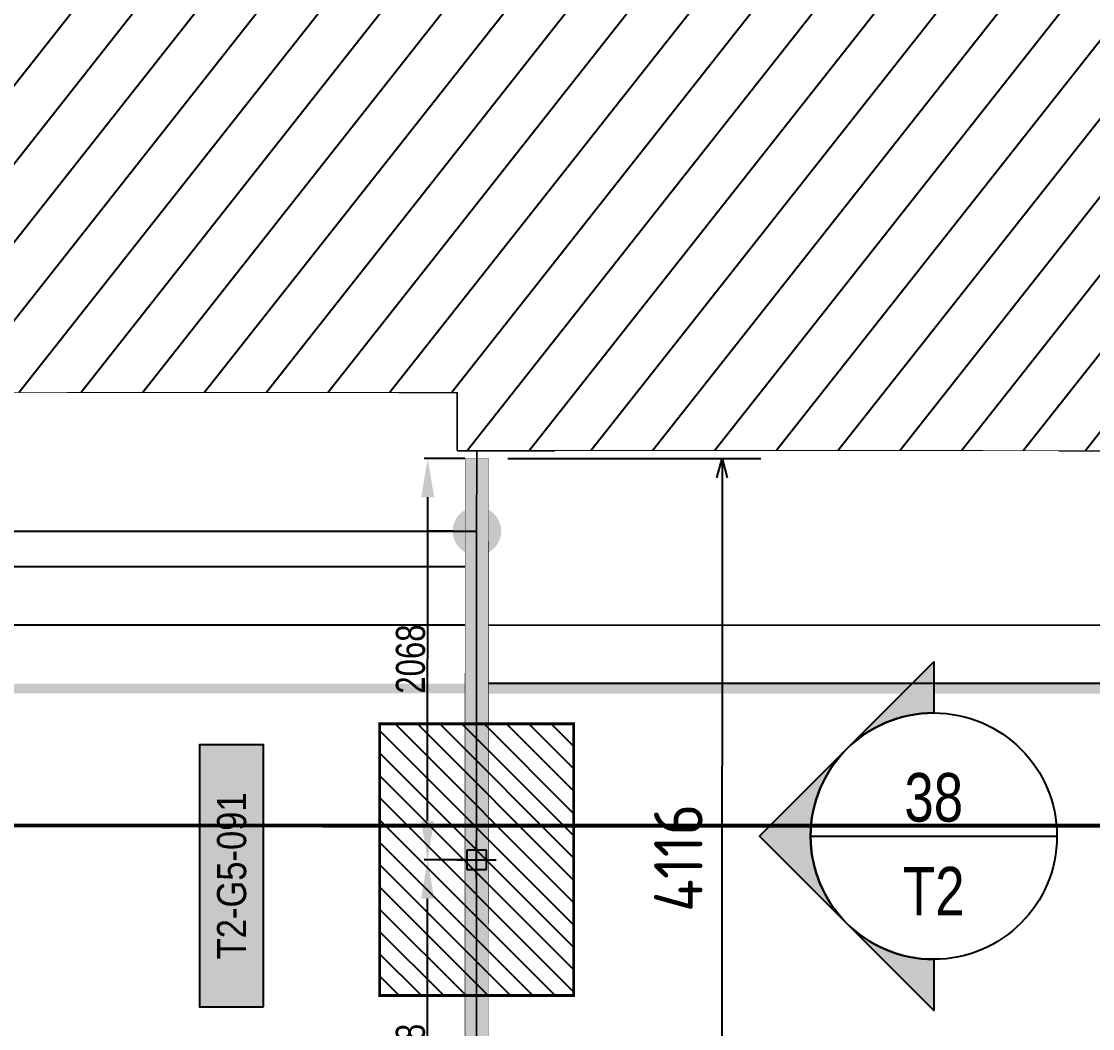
# Model space of a CAD drawing. Header units: centimetres. Extents: x -6122352 to 4157695, y -1694241 to 1947892.
# Drawn here: x 132860 to 138381, y -173525 to -168334 of the extents above; entities that cross this region are included whole.
import ezdxf
from ezdxf.enums import TextEntityAlignment as Align
from ezdxf.xclip import XClip

# ---------------------------------------------------------------- set-up
doc = ezdxf.new("R2010")
doc.units = ezdxf.units.CM
doc.header["$MEASUREMENT"] = 0
doc.header["$XCLIPFRAME"] = 2
doc.header["$PDMODE"] = 66
doc.header["$PDSIZE"] = 100
doc.linetypes.add('DASHED2', pattern=[0.375, 0.25, -0.125])
doc.linetypes.add('XR-AR-END-SETTING OUT PLAN$0$23261-XR-AR-SI-GF$0$HIDDEN', pattern=[0.375, 0.25, -0.125])
for name, color, linetype in [('00-MI-DIM', 7, 'Continuous'), ('23585-XR-AR-BOUNDARY WALLS AND SETBACKS$0$setback', 7, 'XR-AR-END-SETTING OUT PLAN$0$23261-XR-AR-SI-GF$0$HIDDEN'), ('@MI-FOOTINGS', 7, 'Continuous'), ('@MI-REF LAYER', 7, 'Continuous'), ('@MI-TYPE-02', 6, 'Continuous'), ('B_TH_4', 7, 'Continuous'), ('PANEL-TAGS', 7, 'Continuous'), ('XR-AR-END-SETTING OUT PLAN$0$23585-XR-AR-END-GROUND FLOOR$0$A-Flor-Strs', 1, 'Continuous'), ('XR-AR-MID-SETTING OUT FOR MASTER$0$23585-XR-AR-MID-GROUND FLOOR$0$A-Flor-Strs', 1, 'Continuous'), ('XR-AR-MID-SETTING OUT FOR MASTER$0$23585-XR-AR-MID-GROUND FLOOR$0$GS-HATCH-FLOOR TILE', 251, 'Continuous')]:
    doc.layers.add(name, color=color, linetype=linetype)
doc.layers.add('23585-XR-AR-DAMAC PLOT LIMITS$0$1-End units', color=7, linetype='Continuous', lineweight=5, true_color=0xf8991e)
for name, color, linetype, lineweight in [('23585-XR-AR-DAMAC PLOT LIMITS$0$1-Mid units', 41, 'Continuous', 5), ('@ Foundations', 4, 'DASHED2', 50), ('A-ANNO-TEXT', 3, 'Continuous', 25), ('XR-AR-END-SETTING OUT PLAN$0$23585-XR-AR-END-GROUND FLOOR$0$A-GLAZ-SILL', 8, 'Continuous', 5), ('XR-AR-END-SETTING OUT PLAN$0$23585-XR-AR-END-GROUND FLOOR$0$A-GLAZ-WNDO', 232, 'Continuous', 9), ('XR-AR-END-SETTING OUT PLAN$0$23585-XR-AR-END-GROUND FLOOR$0$A-WALL', 7, 'Continuous', 30), ('XR-AR-END-SETTING OUT PLAN$0$23585-XR-AR-END-GROUND FLOOR$0$S-COLS', 51, 'Continuous', 40), ('XR-AR-END-SETTING OUT PLAN$0$23585-XR-AR-END-GROUND FLOOR$0$S-COLS-PATT', 8, 'Continuous', 5), ('XR-AR-MID-SETTING OUT FOR MASTER$0$23585-XR-AR-MID-GROUND FLOOR$0$$A-GLAZ-WNDO', 232, 'Continuous', 9), ('XR-AR-MID-SETTING OUT FOR MASTER$0$23585-XR-AR-MID-GROUND FLOOR$0$A-GLAZ-SILL', 8, 'Continuous', 5), ('XR-AR-MID-SETTING OUT FOR MASTER$0$23585-XR-AR-MID-GROUND FLOOR$0$A-GLAZ-WNDO', 232, 'Continuous', 9), ('XR-AR-MID-SETTING OUT FOR MASTER$0$23585-XR-AR-MID-GROUND FLOOR$0$A-WALL', 7, 'Continuous', 30), ('XR-AR-MID-SETTING OUT FOR MASTER$0$23585-XR-AR-MID-GROUND FLOOR$0$S-COLS', 51, 'Continuous', 40)]:
    doc.layers.add(name, color=color, linetype=linetype, lineweight=lineweight)
doc.styles.add('Arial Narrow', font='ARIALN.TTF', dxfattribs={"width": 0.95, "height": 500})
doc.styles.add('JWC 1.50MM', font='GOTHIC.TTF', dxfattribs={"width": 0.8, "height": 1.5})
doc.styles.add('PANELTAG_STYLE', font='arial.ttf')
doc.styles.add('Schueco-BEMSTIL', font='isocpeur.ttf', dxfattribs={"width": 0.9})
doc.dimstyles.new('JWC - 1.5', dxfattribs={"dimtxt": 1.5, "dimasz": 2, "dimexe": 0.18, "dimexo": 0.06, "dimgap": 0.09, "dimtad": 1, "dimtoh": 1, "dimdec": 0, "dimzin": 0, "dimdsep": 46, "dimtxsty": 'JWC 1.50MM', "dimcen": 0.09, "dimclrd": 1, "dimclre": 1, "dimclrt": 2, "dimadec": 0, "dimazin": 0, "dimtfac": 1, "dimtdec": 0, "dimtofl": 0, "dimtmove": 0, "dimatfit": 3, "dimfxl": 30, "dimtolj": 1, "dimtzin": 0, "dimarcsym": 0})
doc.dimstyles.new('MI- JWC-TXT-2.5 MM', dxfattribs={"dimscale": 1.5, "dimtxt": 2.5, "dimasz": 1, "dimexe": 2, "dimexo": 1, "dimgap": 1, "dimtad": 1, "dimdec": 0, "dimdsep": 46, "dimtxsty": 'Schueco-BEMSTIL', "dimblk": 'OPEN30', "dimcen": 0, "dimdle": 2, "dimclrd": 140, "dimclre": 8, "dimclrt": 40, "dimadec": 0, "dimazin": 2, "dimtfac": 1, "dimtdec": 0, "dimtix": 1, "dimtmove": 2, "dimatfit": 3, "dimldrblk": 'OPEN', "dimfxl": 2, "dimlwd": -1, "dimlwe": -1, "dimarcsym": 0})

# ---------------------------------------------------------------- blocks, each defined once
blk = doc.blocks.new('23585-XR-AR-BOUNDARY WALLS AND SETBACKS')
at = {"layer": '23585-XR-AR-BOUNDARY WALLS AND SETBACKS$0$setback', "ltscale": 40, "const_width": 0.05}
blk.add_lwpolyline([(496589.3245, 2768858.3031), (496574.9473, 2768871.4769), (496579.102, 2768876.0112), (496583.1554, 2768880.435), (496587.2088, 2768884.8587), (496591.2622, 2768889.2824), (496595.3156, 2768893.7061), (496599.4686, 2768898.2385), (496613.8464, 2768885.0654), (496609.6931, 2768880.5327), (496605.6394, 2768876.1088), (496601.586, 2768871.6851), (496597.5328, 2768867.2614), (496593.4794, 2768862.8376), (496589.3245, 2768858.3031)], dxfattribs=at)
blk = doc.blocks.new('A$C9d9485f6')
at = {"layer": 'A-ANNO-TEXT', "rotation": 312.4881850805905}
blk.add_blockref('23585-XR-AR-BOUNDARY WALLS AND SETBACKS', (-2377088.5348, -1504219.2521), dxfattribs=at)
blk = doc.blocks.new('23585-XR-AR-DAMAC PLOT LIMITS')
at = {"layer": '23585-XR-AR-DAMAC PLOT LIMITS$0$1-End units', "color": 251, "true_color": 0x636466}
blk.add_lwpolyline([(496618.0851, 2768885.2507), (496611.9049, 2768878.5059), (496594.2097, 2768894.7195), (496600.3893, 2768901.4637)], close=True, dxfattribs=at)
at = {"layer": '23585-XR-AR-DAMAC PLOT LIMITS$0$1-Mid units', "color": 251, "true_color": 0x636466}
blk.add_lwpolyline([(496607.8513, 2768874.0821), (496590.1563, 2768890.2957), (496594.2097, 2768894.7195), (496611.9049, 2768878.5059)], close=True, dxfattribs=at)
blk = doc.blocks.new('A$Cf093b529')
at = {"layer": 'A-ANNO-TEXT'}
blk.add_blockref('23585-XR-AR-DAMAC PLOT LIMITS', (-495391.9901, -2768603.4419), dxfattribs=at)
blk = doc.blocks.new('XR-AR-END-SETTING OUT PLAN$0$23585-XR-AR-END-GROUND FLOOR$0$A$C75a8815d')
at = {"layer": 'XR-AR-END-SETTING OUT PLAN$0$23585-XR-AR-END-GROUND FLOOR$0$S-COLS', "color": 252, "lineweight": 30}
blk.add_lwpolyline([(6049.8, 13227.6), (6049.8, 12227.6), (6249.8, 12227.6), (6249.8, 13227.6)], close=True, dxfattribs=at)
blk = doc.blocks.new('XR-AR-END-SETTING OUT PLAN')
at = {"layer": 'XR-AR-END-SETTING OUT PLAN$0$23585-XR-AR-END-GROUND FLOOR$0$A-Flor-Strs', "color": 8}
for points in [[(3000.1, 19773.3), (3000.1, 20973.3), (9090, 20973.2)], [(3300.1, 19773.3), (3300.1, 20673.3), (9090, 20673.3)]]:
    blk.add_lwpolyline(points, dxfattribs=at)
at = {"layer": 'XR-AR-END-SETTING OUT PLAN$0$23585-XR-AR-END-GROUND FLOOR$0$A-GLAZ-SILL', "color": 252}
blk.add_line((3550.1, 19523.4), (8750.1, 19523.4), dxfattribs=at)
at = {"layer": 'XR-AR-END-SETTING OUT PLAN$0$23585-XR-AR-END-GROUND FLOOR$0$A-GLAZ-WNDO', "color": 252}
for p, q in [((6150.1, 19773.4), (3550.1, 19773.4)), ((6150.1, 19773.4), (8750.1, 19773.4)), ((7410.1, 19623.4), (7410.1, 19773.4)), ((7460.1, 19773.4), (7460.1, 19623.4)), ((8700.1, 19623.4), (8700.1, 19773.4)), ((8750.1, 19773.4), (8750.1, 19523.4)), ((3550.1, 19623.4), (6150.1, 19623.4)), ((8750.1, 19623.4), (6150.1, 19623.4))]:
    blk.add_line(p, q, dxfattribs=at)
blk.add_lwpolyline([(7460.1, 19723.4), (8700.1, 19723.4)], dxfattribs=at)
for points in [[(6070.1, 19563.4), (4860.1, 19563.4), (4860.1, 19613.4), (6070.1, 19613.4)], [(6150.1, 19563.4), (6070.1, 19563.4), (6070.1, 19613.4), (6150.1, 19613.4)], [(6150.1, 19563.4), (6230.1, 19563.4), (6230.1, 19613.4), (6150.1, 19613.4)], [(6230.1, 19563.4), (7440.1, 19563.4), (7440.1, 19613.4), (6230.1, 19613.4)], [(7520.1, 19563.4), (7440.1, 19563.4), (7440.1, 19613.4), (7520.1, 19613.4)]]:
    blk.add_lwpolyline(points, close=True, dxfattribs=at)
at = {"layer": 'XR-AR-END-SETTING OUT PLAN$0$23585-XR-AR-END-GROUND FLOOR$0$A-WALL', "color": 8}
for points in [[(9250.1, 19773.3), (8750.1, 19773.4), (8750.1, 19523.3), (9250, 19523.4)], [(9250.1, 6650), (9050.1, 6650), (9050.1, 8750), (6850.1, 8750), (6850.1, 8700), (6750.1, 8700), (6750.1, 8750), (6650.1, 8750), (6650.1, 8850), (6950.1, 8850), (6950.1, 8900), (7050.1, 8900), (7050.1, 8850), (9050.1, 8850), (9050.1, 10350), (7050.1, 10350), (7050.1, 9800), (6950.1, 9800), (6950.1, 10550), (7050.1, 10550), (7050.1, 10450), (9050.1, 10450), (9049.9, 19523.4), (9250, 19523.4)]]:
    blk.add_lwpolyline(points, close=True, dxfattribs=at)
at = {"layer": 'XR-AR-END-SETTING OUT PLAN$0$23585-XR-AR-END-GROUND FLOOR$0$S-COLS-PATT', "color": 8}
blk.add_blockref('XR-AR-END-SETTING OUT PLAN$0$23585-XR-AR-END-GROUND FLOOR$0$A$C75a8815d', (3000.1, 5500), dxfattribs=at)
blk = doc.blocks.new('END UNIT')
at = {"xscale": 0.001, "yscale": 0.001, "zscale": 0.001}
blk.add_blockref('XR-AR-END-SETTING OUT PLAN', (-9.1502, 0), dxfattribs=at)
blk = doc.blocks.new('XR-AR-MID-SETTING OUT FOR MASTER$0$23585-XR-AR-MID-GROUND FLOOR$0$945-4P-1-101-GROUND FLOOR PLAN$0$XR-MIDDLE-GROUND FLOOR PLAN$0$A$C446944C1')
at = {"layer": 'XR-AR-MID-SETTING OUT FOR MASTER$0$23585-XR-AR-MID-GROUND FLOOR$0$A-GLAZ-SILL', "color": 252}
blk.add_line((0, 0), (5.2, 0), dxfattribs=at)
for points in [[(2.2081, -0.0228), (2.2081, -0.1242), (2.0938, -0.0735), (2.2081, -0.0228)], [(2.9919, -0.0228), (2.9919, -0.1242), (3.1062, -0.0735), (2.9919, -0.0228)]]:
    blk.add_lwpolyline(points, dxfattribs=at)
at = {"layer": 'XR-AR-MID-SETTING OUT FOR MASTER$0$23585-XR-AR-MID-GROUND FLOOR$0$A-GLAZ-WNDO', "color": 252}
for p, q in [((5.2, 0.25), (0, 0.25)), ((0, 0.25), (0, 0)), ((0.05, 0.1), (0.05, 0.25)), ((1.285, 0.25), (1.285, 0.1)), ((1.335, 0.1), (1.335, 0.25)), ((3.865, 0.1), (3.865, 0.25)), ((3.915, 0.25), (3.915, 0.1)), ((5.15, 0.1), (5.15, 0.25)), ((5.2, 0.25), (5.2, 0)), ((0, 0.1), (2.6, 0.1)), ((5.2, 0.1), (2.6, 0.1))]:
    blk.add_line(p, q, dxfattribs=at)
for points in [[(1.285, 0.2), (0.05, 0.2)], [(3.915, 0.2), (5.15, 0.2)]]:
    blk.add_lwpolyline(points, dxfattribs=at)
for points in [[(1.225, 0.04), (1.305, 0.04), (1.305, 0.09), (1.225, 0.09)], [(2.52, 0.04), (1.305, 0.04), (1.305, 0.09), (2.52, 0.09)], [(2.6, 0.04), (2.52, 0.04), (2.52, 0.09), (2.6, 0.09)], [(2.6, 0.04), (2.68, 0.04), (2.68, 0.09), (2.6, 0.09)], [(2.68, 0.04), (3.895, 0.04), (3.895, 0.09), (2.68, 0.09)], [(3.975, 0.04), (3.895, 0.04), (3.895, 0.09), (3.975, 0.09)]]:
    blk.add_lwpolyline(points, close=True, dxfattribs=at)
blk = doc.blocks.new('XR-AR-MID-SETTING OUT FOR MASTER$0$23585-XR-AR-MID-GROUND FLOOR$0$A$C08698786')
at = {"layer": 'XR-AR-MID-SETTING OUT FOR MASTER$0$23585-XR-AR-MID-GROUND FLOOR$0$S-COLS', "color": 252, "lineweight": 30}
blk.add_lwpolyline([(-100.1, 18727.6), (-100.1, 17727.6), (99.9, 17727.6), (99.9, 18727.6)], close=True, dxfattribs=at)
blk = doc.blocks.new('XR-AR-MID-SETTING OUT FOR MASTER')
at = {"layer": 'XR-AR-MID-SETTING OUT FOR MASTER$0$23585-XR-AR-MID-GROUND FLOOR$0$A-Flor-Strs', "color": 8}
for p, q in [((60.1, 20672.9), (5940, 20672.7)), ((60, 20372.9), (5940, 20372.7))]:
    blk.add_line(p, q, dxfattribs=at)
at = {"layer": 'XR-AR-MID-SETTING OUT FOR MASTER$0$23585-XR-AR-MID-GROUND FLOOR$0$A-WALL', "color": 8}
for points in [[(100, 19472.7), (-100, 19472.7), (-100, 5500), (100, 5500), (100, 8850.1), (1100, 8850.1), (1100, 8950.1), (100, 8950.1), (100, 10950), (2100, 10950), (2100, 9950.1), (2200, 9950.1), (2200.1, 11150), (2100.1, 11150), (2100, 11050), (100, 11050)], [(100, 19472.7), (400, 19472.7), (400, 19222.7), (100, 19222.7)]]:
    blk.add_lwpolyline(points, close=True, dxfattribs=at)
at = {"layer": 'XR-AR-MID-SETTING OUT FOR MASTER$0$23585-XR-AR-MID-GROUND FLOOR$0$$A-GLAZ-WNDO', "color": 8, "xscale": -1000, "yscale": 1000, "zscale": 1000}
blk.add_blockref('XR-AR-MID-SETTING OUT FOR MASTER$0$23585-XR-AR-MID-GROUND FLOOR$0$945-4P-1-101-GROUND FLOOR PLAN$0$XR-MIDDLE-GROUND FLOOR PLAN$0$A$C446944C1', (5600, 19222.7), dxfattribs=at)
at = {"layer": 'XR-AR-MID-SETTING OUT FOR MASTER$0$23585-XR-AR-MID-GROUND FLOOR$0$GS-HATCH-FLOOR TILE', "color": 8}
blk.add_blockref('XR-AR-MID-SETTING OUT FOR MASTER$0$23585-XR-AR-MID-GROUND FLOOR$0$A$C08698786', (0, 0), dxfattribs=at)
blk = doc.blocks.new('MID UNIT')
at = {"xscale": 0.001, "yscale": 0.001, "zscale": 0.001}
blk.add_blockref('XR-AR-MID-SETTING OUT FOR MASTER', (0, 0), dxfattribs=at)
blk = doc.blocks.new('TH_4')
blk.add_blockref('END UNIT', (495802.3054, 2769130.5141))
blk.add_blockref('MID UNIT', (495802.3054, 2769130.5141))
blk = doc.blocks.new('23585-XR-AR-MALDIVE-3$0$TH_4')
at = {"layer": 'B_TH_4', "xscale": 1.000039184446315, "yscale": 1.000039184446315, "zscale": 1.000039184446315}
blk.add_blockref('TH_4', (-19.4274, -108.5069), dxfattribs=at)
at = {"layer": '@ Foundations', "linetype": 'DASHED2', "ltscale": 0.25}
blk.add_lwpolyline([(495800.9554, 2769144.3068), (495803.6554, 2769144.3068), (495803.6554, 2769149.6568), (495800.9554, 2769149.6568)], close=True, dxfattribs=at)
blk = doc.blocks.new('_Dot')
at = {"color": 0, "linetype": 'ByBlock', "lineweight": -2}
blk.add_line((-0.5, 0), (-1, 0), dxfattribs=at)
at = {"color": 0, "linetype": 'ByBlock', "const_width": 0.5}
blk.add_lwpolyline([(-0.25, 0, 1), (0.25, 0, 1)], format="xyb", close=True, dxfattribs=at)
blk = doc.blocks.new('_Open30')
at = {"color": 0, "linetype": 'ByBlock', "lineweight": -2}
for p, q in [((-1, 0.268), (0, 0)), ((0, 0), (-1, -0.268)), ((0, 0), (-1, 0))]:
    blk.add_line(p, q, dxfattribs=at)
blk = doc.blocks.new('*D3686')
at = {"layer": '@MI-TYPE-02', "color": 8, "transparency": 16777216}
for p, q in [((-4206.7, -18260), (-4206.7, -19565)), ((-90.3, -18260.9), (-90.3, -19565))]:
    blk.add_line(p, q, dxfattribs=at)
at = {"layer": '@MI-TYPE-02', "color": 140, "transparency": 16777216}
blk.add_line((-190.3, -19365), (-4106.7, -19365), dxfattribs=at)
at = {"layer": 'Defpoints', "color": 0, "transparency": 16777216}
for p in [(-4206.7, -18160), (-90.3, -18160.9), (-4206.7, -19365)]:
    blk.add_point(p, dxfattribs=at)
at = {"layer": '@MI-TYPE-02', "color": 140, "transparency": 16777216, "xscale": 100, "yscale": 100, "zscale": 100, "rotation": 180}
blk.add_blockref('_Open30', (-4206.7, -19365), dxfattribs=at)
at = {"layer": '@MI-TYPE-02', "color": 140, "transparency": 16777216, "xscale": 100, "yscale": 100, "zscale": 100}
blk.add_blockref('_Open30', (-90.3, -19365), dxfattribs=at)
at = {"layer": '@MI-TYPE-02', "color": 40, "transparency": 16777216, "insert": (-2148.5, -19140), "char_height": 250, "attachment_point": 5, "style": 'Schueco-BEMSTIL'}
blk.add_mtext('4116', dxfattribs=at)
blk = doc.blocks.new('_Open')
at = {"color": 0, "linetype": 'ByBlock', "lineweight": -2}
for p, q in [((-1, 0.2), (0, 0)), ((-1, -0.2), (0, 0)), ((0, 0), (-1, 0))]:
    blk.add_line(p, q, dxfattribs=at)
blk = doc.blocks.new('T2-SINGLE FOOTING')
at = {"layer": '@MI-FOOTINGS', "transparency": 33554679}
h = blk.add_hatch(dxfattribs=at)
h.set_pattern_fill('ANSI31', color=8, scale=650)
h.paths.add_polyline_path([(-700, 500), (700, 500), (700, -500), (-700, -500)])
at = {"layer": '@MI-FOOTINGS', "color": 62, "const_width": 15}
blk.add_lwpolyline([(-700, 500), (700, 500), (700, -500), (-700, -500)], close=True, dxfattribs=at)
at = {"layer": '@MI-FOOTINGS', "color": 30}
blk.add_point((0, 0), dxfattribs=at)
blk = doc.blocks.new('*D3061')
at = {"color": 1, "lineweight": -2, "transparency": 16777216}
for p, q in [((-4206.7, -18039.9), (-4206.7, -17829.8)), ((-2158.5, -18039.4), (-2158.5, -17829.8)), ((-4006.7, -17847.8), (-2358.5, -17847.8))]:
    blk.add_line(p, q, dxfattribs=at)
at = {"color": 1, "transparency": 16777216}
for points in [[(-4006.7, -17814.5), (-4006.7, -17881.1), (-4206.7, -17847.8)], [(-2358.5, -17814.5), (-2358.5, -17881.1), (-2158.5, -17847.8)]]:
    blk.add_solid(points, dxfattribs=at)
at = {"layer": 'Defpoints', "color": 0, "transparency": 16777216}
for p in [(-2158.5, -17847.8), (-4206.7, -18045.9), (-2158.5, -18045.4)]:
    blk.add_point(p, dxfattribs=at)
at = {"color": 2, "transparency": 16777216, "insert": (-3182.6, -17760), "char_height": 150, "attachment_point": 5, "style": 'JWC 1.50MM'}
blk.add_mtext('\\A1;2048', dxfattribs=at)
blk = doc.blocks.new('*D3685')
at = {"color": 1, "lineweight": -2, "transparency": 16777216}
for p, q in [((-2158.5, -18039.4), (-2158.5, -17829.8)), ((-90.2, -18039), (-90.2, -17829.8)), ((-1958.5, -17847.8), (-290.2, -17847.8))]:
    blk.add_line(p, q, dxfattribs=at)
at = {"color": 1, "transparency": 16777216}
for points in [[(-1958.5, -17814.5), (-1958.5, -17881.1), (-2158.5, -17847.8)], [(-290.2, -17814.5), (-290.2, -17881.1), (-90.2, -17847.8)]]:
    blk.add_solid(points, dxfattribs=at)
at = {"layer": 'Defpoints', "color": 0, "transparency": 16777216}
for p in [(-90.2, -17847.8), (-2158.5, -18045.4), (-90.2, -18045)]:
    blk.add_point(p, dxfattribs=at)
at = {"color": 2, "transparency": 16777216, "insert": (-1124.4, -17760), "char_height": 150, "attachment_point": 5, "style": 'JWC 1.50MM'}
blk.add_mtext('\\A1;2068', dxfattribs=at)
blk = doc.blocks.new('*U3659')
h = blk.add_hatch(color=94)
edge = h.paths.add_edge_path()
edge.add_line((0, -6.35), (0, -8.98))
edge.add_line((0, -8.98), (-8.98, 0))
edge.add_line((-8.98, 0), (0, 8.98))
edge.add_line((0, 8.98), (0, 6.35))
edge.add_arc((0, 0), 6.35, 90, 270)
at = {"color": 94}
blk.add_line((-6.35, 0), (6.35, 0), dxfattribs=at)
blk.add_lwpolyline([(0, -6.35), (0, -8.98), (-8.98, 0), (0, 8.98), (0, 6.35, 1)], format="xyb", close=True, dxfattribs=at)
blk.add_lwpolyline([(-4.49, 4.49, 0.414214), (-4.49, -4.49), (-8.98, 0), (-4.49, 4.49)], format="xyb", close=True)
blk.add_circle((0, 0), 6.35, dxfattribs=at)
at = {"style": 'Arial Narrow', "width": 0.95, "flags": 8}
blk.add_attdef('VIEWNUMBER', text='', height=2.5, dxfattribs=at).set_placement((0, 0), align=Align.BOTTOM_CENTER)
blk.add_attdef('SHEETNUMBER', text='', height=2.5, dxfattribs=at).set_placement((0, -1.588), align=Align.TOP_CENTER)
blk = doc.blocks.new('PANELTAG')
at = {"layer": 'PANEL-TAGS', "color": 1}
blk.add_lwpolyline([(-13.5, -3.3), (13.5, -3.3), (13.5, 3.3), (-13.5, 3.3)], close=True, dxfattribs=at)
at = {"layer": 'PANEL-TAGS', "color": 40, "true_color": 0xffd700}
blk.add_solid([(-13.5, -3.3), (13.5, -3.3), (-13.5, 3.3), (13.5, 3.3)], dxfattribs=at)
at = {"layer": 'PANEL-TAGS', "color": 5, "style": 'PANELTAG_STYLE', "width": 0.85}
blk.add_attdef('TAGNO', text='', height=3, dxfattribs=at).set_placement((0, 0), align=Align.MIDDLE)
blk = doc.blocks.new('G6-Partition Walls')
at = {"layer": '@MI-TYPE-02'}
h = blk.add_hatch(color=256, dxfattribs=at)
h.dxf.hatch_style = 1
h.paths.add_polyline_path([(-11.1, -41), (-11.1, -161), (-4199.3, -161.9), (-4199.4, -41.9)])
h.paths.add_polyline_path([(210.5, -6040.2), (210.5, -6160.2), (-4207.6, -6161.7), (-4207.6, -6041.7)])
h.paths.add_polyline_path([(-11.1, -12160.7), (-11, -12040.7), (-4199.3, -12039.9), (-4199.4, -12159.9)])
h.paths.add_polyline_path([(-90.3, -18160.9), (-90.2, -18040.9), (-4206.7, -18040), (-4206.7, -18160)])
at = {"layer": '@MI-TYPE-02', "const_width": 2.5}
blk.add_lwpolyline([(-90.3, -18160.9), (-90.2, -18040.9), (-4206.7, -18040), (-4206.7, -18160)], close=True, dxfattribs=at)
blk.add_blockref('T2-SINGLE FOOTING', (-2158.5, -18100.5))
at = {"color": 94}
for base, p1, p2, picture, middle in [((-2158.5, -17847.8), (-4206.7, -18045.9), (-2158.5, -18045.4), '*D3061', (-3182.6, -17760)), ((-90.2, -17847.8), (-2158.5, -18045.4), (-90.2, -18045), '*D3685', (-1124.4, -17760))]:
    dim = blk.add_linear_dim(base=base, p1=p1, p2=p2, dimstyle='JWC - 1.5', dxfattribs=at)
    dim.commit()
    dim.dimension.update_dxf_attribs({"geometry": picture, "text_midpoint": middle})
at = {"layer": '@MI-TYPE-02'}
dim = blk.add_linear_dim(base=(-4206.7, -19365), p1=(-90.3, -18160.9), p2=(-4206.7, -18160), dimstyle='MI- JWC-TXT-2.5 MM', dxfattribs=at)
dim.commit()
dim.dimension.update_dxf_attribs({"geometry": '*D3686', "text_midpoint": (-2148.5, -19140)})

msp = doc.modelspace()

# ---------------------------------------------------------------- block references
at = {"layer": '@MI-REF LAYER', "xscale": 1000, "yscale": 1000, "zscale": 1000}
msp.add_blockref('A$C9d9485f6', (-23958.95046, 48155.57226), dxfattribs=at)
at = {"layer": '@MI-REF LAYER', "xscale": 1000, "yscale": 1000, "zscale": 1000, "rotation": 312.4882903633292}
msp.add_blockref('A$Cf093b529', (-891608.73293, 539022.72011), dxfattribs=at)

# ---------------------------------------------------------------- next in the draw order: block references
at = {"layer": '@MI-REF LAYER'}
ref = msp.add_blockref('23585-XR-AR-MALDIVE-3$0$TH_4', (496430283.61092, 2768891468.8053), dxfattribs=dict(at, xscale=1000, yscale=1000, zscale=1000, rotation=179.9898040385197))
XClip(ref).set_block_clipping_path([(495835.3956326358, 2769154.4543538112), (495826.293721729, 2769154.4143473404), (495820.2937174509, 2769154.414309849), (495814.2938501886, 2769154.4141248981), (495808.2939881049, 2769154.4142225217), (495802.2938479525, 2769154.4143324895), (495793.3574549216, 2769154.4546722355), (495793.3584157182, 2769130.5148845995), (495835.3955683028, 2769130.5152833732)])

# ---------------------------------------------------------------- next in the draw order: block references
at = {"layer": '00-MI-DIM'}
ref = msp.add_blockref('*U3659', (137562.4005, -172533.11958), dxfattribs=dict(at, xscale=100, yscale=100, zscale=100))
ref.add_attrib('VIEWNUMBER', '38', dxfattribs={"layer": '0', "height": 250, "style": 'Arial Narrow', "width": 0.95}).set_placement((137562.4005, -172533.11958), align=Align.BOTTOM_CENTER)
ref.add_attrib('SHEETNUMBER', 'T2', dxfattribs={"layer": '0', "height": 250, "style": 'Arial Narrow', "width": 0.95}).set_placement((137562.4005, -172691.86958), align=Align.TOP_CENTER)
at = {"layer": '@MI-REF LAYER', "extrusion": (-2.03098e-12, -6.92406e-09, 1), "xscale": -250, "yscale": 250, "zscale": 250, "rotation": 179.9383188470893}
msp.add_blockref('_Dot', (135207.89612, -170960.80714, -22.45904), dxfattribs=at)
at = {"layer": 'PANEL-TAGS', "color": 94}
ref = msp.add_blockref('PANELTAG', (133943.30418, -172737.94769), dxfattribs=dict(at, xscale=50.00000000000001, yscale=50.00000000000001, zscale=50.00000000000001, rotation=90.00000000000001))
ref.add_attrib('TAGNO', 'T2-G5-091', dxfattribs={"color": 5, "height": 150, "rotation": 90, "style": 'PANELTAG_STYLE', "width": 0.85}).set_placement((133943.30418, -172737.94769), align=Align.MIDDLE_CENTER)

# ---------------------------------------------------------------- next in the draw order: wipeouts: each hides what was drawn before it
at = {"color": 10}
msp.add_wipeout([(105060.11993, -156266.72496), (105057.81469, -170540.55621), (111306.18858, -170545.8622), (111306.19658, -170241.03851), (135107.63036, -170246.34128), (135107.57705, -170545.91982), (141357.68805, -170547.03205), (141359.76436, -156273.18459), (105060.12072, -156262.26418)], dxfattribs=at).dxf.layer = '@MI-REF LAYER'

# ---------------------------------------------------------------- next in the draw order: hatches: boundary and pattern name
at = {"layer": '@MI-REF LAYER', "transparency": 33554508}
h = msp.add_hatch(dxfattribs=at)
h.set_pattern_fill('ANSI31', color=256, scale=2000, angle=186.72236)
h.paths.add_polyline_path([(105060.12072, -156262.26427), (105056.03208, -170540.55592), (111306.19223, -170541.56533), (111306.44746, -170241.00836), (135107.37943, -170246.34122), (135107.2778, -170545.9036), (141357.68805, -170547.01591), (141359.83891, -156273.18461)])

# ---------------------------------------------------------------- next in the draw order: linework, layer by layer
at = {"layer": '@MI-REF LAYER', "const_width": 5}
msp.add_lwpolyline([(105060.12072, -156262.26427), (105056.03208, -170540.55592), (111306.19223, -170541.56533), (111306.44746, -170241.00836), (135107.37943, -170246.34122), (135107.2778, -170545.9036), (141357.68805, -170547.01591), (141359.83891, -156273.18461)], close=True, dxfattribs=at)
at = {"layer": '@MI-REF LAYER', "color": 1, "const_width": 20}
msp.add_lwpolyline([(102171.55499, -174739.87147), (104645.86853, -172472.9165), (115782.40617, -172475.06406), (115781.26211, -169312.68527), (115782.40617, -172475.06406), (141449.55504, -172480.01369), (144100.36362, -174748.23345)], dxfattribs=at)
at = {"layer": '@MI-REF LAYER', "linetype": 'DASHED2', "extrusion": (3.92215e-12, 7.46019e-09, 1), "elevation": -22.4615}
msp.add_lwpolyline([(135207.00582, -170963.80336), (126492.59251, -170958.69753), (125987.51071, -170221.46854)], dxfattribs=at)

# ---------------------------------------------------------------- next in the draw order: block references
at = {"layer": '@MI-TYPE-02', "rotation": 89.9898100330467}
msp.add_blockref('G6-Partition Walls', (117106.21089, -170493.08045), dxfattribs=at)

doc.saveas('drawing.dxf')
